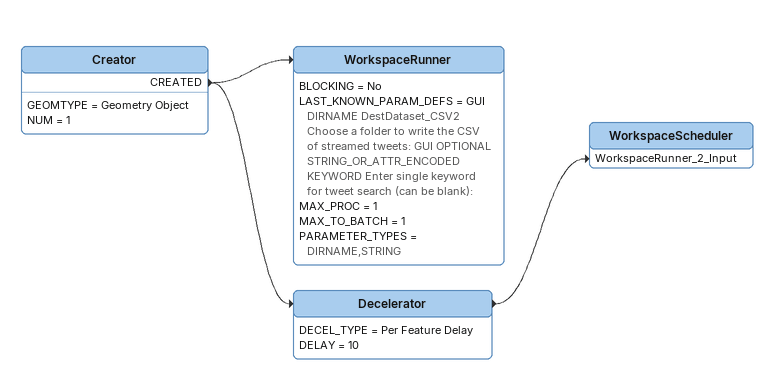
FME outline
Creator
    GEOMTYPE = Geometry Object
    NUM = 1
    CREATED -> WorkspaceRunner
    CREATED -> Decelerator
WorkspaceRunner
    BLOCKING = No
    LAST_KNOWN_PARAM_DEFS = GUI DIRNAME DestDataset_CSV2 Choose a folder to write the CSV of streamed tweets: GUI OPTIONAL STRING_OR_ATTR_ENCODED KEYWORD Enter single keyword for tweet search (can be blank):
    MAX_PROC = 1
    MAX_TO_BATCH = 1
    PARAMETER_TYPES = DIRNAME,STRING
Decelerator
    DECEL_TYPE = Per Feature Delay
    DELAY = 10
    -> WorkspaceScheduler [WorkspaceRunner_2_Input]
WorkspaceScheduler
